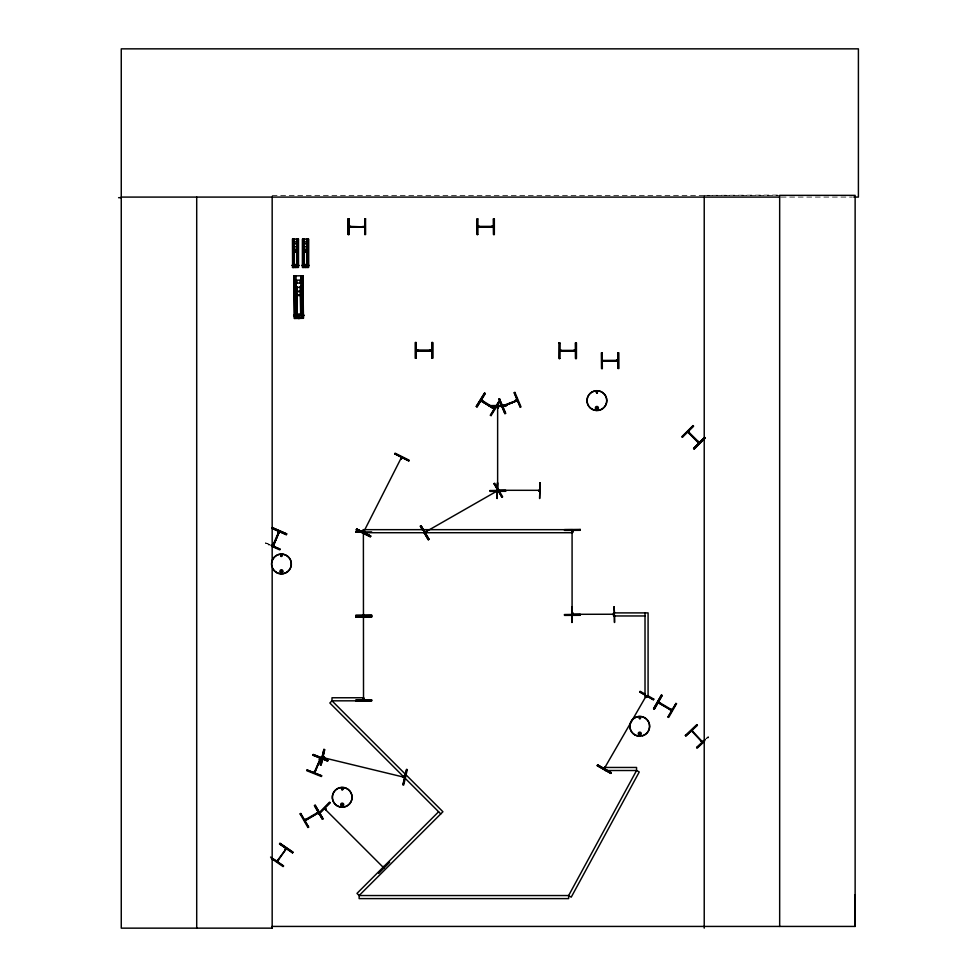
<?xml version="1.0" encoding="UTF-8"?>
<svg xmlns="http://www.w3.org/2000/svg" width="977" height="977" viewBox="0 0 977 977"><rect width="100%" height="100%" fill="white"/><g stroke="black" fill="none" stroke-linecap="round" stroke-linejoin="round"><path stroke-width="0.73" stroke-dasharray="4.88 3.66" d="M706.029 738.71L708.142 736.792L708.704 737.403L705.528 740.273M706.102 738.795L708.191 736.853M704.222 195.363L777.387 195.07M272.168 195.363L779.67 195.363M781.185 197.085L852.347 197.085M269.615 544.507L265.634 542.894L265.329 543.603L269.286 545.239M265.597 543.004L269.518 544.714"/><path stroke-width="1.47" d="M272.168 567.857L272.168 928.15L272.168 926.428L855.131 926.428L855.229 894.639M658.119 702.548L671.651 710.56M672.005 709.925L670.698 709.021L670.112 709.668M481.002 400.46L494.191 409.021L481.026 400.912L494.374 408.728L493.532 407.372L492.738 407.91M492.884 407.8L493.495 407.446M646.811 696.149C645.98 699.471 644.771 695.319 646.664 696.393M325.952 809.274L325.011 808.272L324.62 808.834L325.952 809.274L325.011 808.272M383.778 868.052L383.192 866.538L384.315 867.649M382.801 866.917L383.814 867.918L384.132 867.356M698.934 443.07L687.796 432.042L698.824 443.192M502.557 405.809L504.376 405.638L503.839 405.186M693.072 731.626L691.569 730.93L692.693 732.042M701.144 741.323L701.462 740.639L702.597 741.848M363.359 532.38L364.226 530.804L363.933 532.612M364.238 533.466L363.359 533.479M363.359 616.182L363.432 614.484L364.226 614.765M497.635 408.105L497.635 406.359M497.635 490.491L497.623 488.744M498.258 491.028L498.16 488.732M572.632 530.352L572.644 532.099L572.082 530.352M572.632 614.472L572.107 614.924L572.791 613.055L572.07 612.738L572.082 614.484M280.985 555.815L281.926 555.937L281.058 555.705M282.487 571.582C280.68 567.442 279.996 574.879 282.402 571.313M342.622 789.135L341.791 788.891L342.451 789.55M596.422 392.461L597.362 392.583L596.532 392.253M595.994 407.714L596.239 408.618M640.228 718.156L639.288 718.278L640.155 718.046M640.582 718.376C638.372 715.652 639.727 720.147 640.143 718.828M426.277 531.5C423.078 531.647 428.317 532.282 426.106 531.512M498.05 490.71L496.756 491.541L496.414 490.967M497.403 490.259L497.806 490.942M318.587 812.815L305.203 820.546L304.763 819.972L305.923 819.141L306.619 819.727M318.343 812.827L316.914 812.766L317.134 813.462M315.351 771.134L314.105 772.318L314.912 772.648M315.241 771.598L314.582 771.341M319.967 758.103L319.296 759.349L320.102 759.679M320.432 758.64L314.643 772.892M320.505 758.665L314.777 772.709M363.432 614.765L364.14 614.765M364.152 617.269L363.359 617.269L364.201 616.011M363.432 698.567L364.14 698.274L364.152 699.935M363.432 699.654L364.152 699.654M497.549 406.688C498.588 405.565 498.856 408.972 497.586 407.897M498.27 407.775L498.172 406.517M497.537 489.062L498.331 489.062M498.172 490.478L497.574 490.955M572.009 530.682L572.717 530.682M572.717 531.769L572.034 531.891M571.997 613.055L572.705 613.055M273.133 546.045L273.829 544.445L272.632 545.825M273.78 544.775L273.12 544.494M278.262 532.685L278.995 533.002L279.471 531.781M320.346 764.759L323.949 749.469M321.091 764.942L324.511 749.603M323.057 756.967C327.161 756.723 321.25 759.447 324.413 757.199M404.637 777.35C402.304 778.083 403.135 775.091 404.759 776.813M404.454 776.654L404.295 777.35M403.11 784.775L406.701 769.485M407.275 769.62L403.745 784.922L402.89 784.726L406.493 769.436L407.348 769.632M319.296 759.349L320.029 759.654M364.641 531.378L364.006 531.061M400.729 458.543C400.949 460.509 403.122 456.87 401.291 457.602M401.926 457.92L400.802 458.763L401.437 457.492L363.444 532.367L364.152 530.951M539.585 490.942L538.767 490.955L539.524 490.32L497.562 490.295L496.292 490.979L496.902 491.565M613.3 614.264L614.069 614.863M272.62 545.459L273.34 545.777M699.324 442.679L698.299 441.457L697.566 441.934M502.764 406.31L517.407 400.558L503.07 406.371L502.825 405.602M515.709 400.216L515.648 400.912M517.089 400.375L502.923 406.249M604.226 768.655L604.995 767.14L605.545 767.775M605.471 767.739L604.848 767.385M700.973 741.03L702.17 742.312M307.096 769.876L306.766 770.682L321.36 776.52L321.689 775.701L307.059 769.974L321.604 775.909M312.933 755.282L313.251 754.476L327.845 760.301L327.515 761.12M314.191 772.538L320.419 758.457M497.562 490.295L498.343 490.307L425.056 532.221M538.742 490.332L539.609 490.32M539.512 490.93L538.901 490.955M572.766 614.912L572.021 614.948M613.898 614.948C614.802 613.617 611.92 614.448 614.069 614.313M280.717 555.376C281.364 558.759 283.122 553.8 280.912 555.254M341.462 788.708C343.525 792.274 341.987 785.777 341.816 789.807M342.89 789.526L342.597 788.463M638.934 733.177C641.254 737.501 639.752 729.563 639.092 734.313M277.419 861.592L276.992 860.957M278.262 860.505L277.541 860.004L276.882 861.274M285.76 848.305L285.223 850.051M295.848 265.952L295.152 265.915L295.884 265.842M305.886 265.952L305.105 265.842M272.705 545.679L278.848 531.573L278.152 532.819L278.921 532.978M273.194 545.899L279.41 531.635M286.359 534.663L286.713 533.869L272.302 527.592L271.96 528.398L286.359 534.663L272.046 528.191M363.383 532.221L363.517 699.984L363.505 698.237M356.275 529.766L356.666 528.984L370.723 535.994L370.332 536.776L356.275 529.766L370.356 536.715M394.72 453.951L395.111 453.169L409.168 460.191L408.777 460.973L394.769 453.853M364.677 531.268L363.517 532.221L363.529 533.637L364.152 532.38M284.82 849.379L285.321 850.21M602.272 360.44L604.03 360.977L602.284 360.989M349.009 226.383L364.555 226.92M477.753 226.383L478.009 227.091L493.483 227.091M416.092 350.12L417.667 349.974L417.985 350.828M559.809 350.401L561.555 350.951M597.631 764.906L597.203 765.663L610.857 773.442L611.284 772.673L597.631 764.906L611.236 772.77M639.691 692.058L640.13 691.301L645.089 694.122M605.007 767.287L604.299 768.52L646.2 695.942L645.504 697.175L646.2 697.383M605.508 767.629L604.934 768.679M645.98 697.444L646.676 696.21M653.784 699.068L653.344 699.825L639.715 692.021M661.429 695.074L653.576 708.679L654.334 709.119L662.186 695.502L661.429 695.074L653.637 708.716M654.297 709.094L662.088 695.453M659.487 703.342L658.474 702.023M671.846 709.778L671.724 710.401L658.364 702.781M668.121 717.081L675.986 703.477L667.938 716.971L668.695 717.411L676.487 703.758M476.275 406.456L484.531 393.096L485.276 393.548L477.02 406.92L476.275 406.456L484.592 393.133M476.984 406.896L485.08 393.438M490.417 415.188L498.636 401.803L499.381 402.255L491.065 415.591M490.576 415.286L498.832 401.913M318.087 812.278L304.616 820.057M276.967 861.14L286.139 848.818M277.419 861.445L286.359 848.708M292.465 852.897L292.953 852.176L279.996 843.298L279.495 844.018L292.526 852.811M282.28 571.777L281.461 572.253M596.288 391.85C597.973 395.612 596.556 389.2 596.691 393.206M597.448 393.01L597.094 391.704M341.547 803.973C343.489 808.529 342.023 800.554 341.742 805.451M602.54 361.148L618.001 361.099L602.54 361.099L602.601 360.354M616.243 360.892C619.699 361.991 616.047 358.535 616.231 361.148M350.535 226.982L350.584 226.237L350.425 227.091M364.506 226.982L349.339 227.006M477.924 226.383L493.312 226.383L493.141 227.006M431.81 350.828L416.349 350.828L416.422 350.035M430.381 350.035C429.978 352.111 429.758 348.655 431.797 350.12M575.526 351.122L560.065 351.122L560.139 350.316M404.6 776.776L403.061 776.41L403.208 777.179M318.539 813.389L329.53 802.154L330.153 802.764L319.039 813.865M318.954 813.792L329.994 802.618M378.661 873.487L389.664 862.276M693.011 425.63L681.848 436.695L682.459 437.317M693.414 426.045L682.312 437.159L693.572 426.204L692.949 425.581M687.881 432.249C688.223 430.772 690.299 432.811 689.005 433.373M688.907 433.202L689.273 432.506M693.646 448.504L704.686 437.317L693.572 448.419L694.183 449.041L705.296 437.928M694.134 448.993L705.247 437.879M438.612 811.753L356.984 893.393L359.133 895.543L568.638 895.543L568.638 898.608L359.133 898.608L359.133 895.543L442.935 811.753L331.997 700.827L331.997 697.761L363.42 697.761L363.42 700.827L331.997 700.827L329.835 702.988L440.774 813.914M277.615 860.053L278.518 860.151M691.569 730.845L702.06 742.19M685.365 735.388L696.809 724.629L697.407 725.276L685.903 735.974L685.317 735.339M685.83 735.901L697.26 725.105M692.644 732.091L692.888 731.419M696.638 747.503L704.979 739.687M696.76 747.637L705.052 739.772M704.527 741.299L697.212 748.113L696.613 747.478M364.067 699.813L364.14 698.555M572.632 614.313L572.62 612.897M596.239 407.287C601.014 407.8 593.21 409.754 597.142 407.043M423.945 532.367L428.268 539.756L429.025 539.316L421.087 525.76L420.33 526.2L422.491 529.9L420.391 526.163M493.935 483.7L494.692 483.261L502.63 496.817L501.885 497.256L494.032 483.639M426.558 531.976L425.557 532.746M496.401 491.04L498.343 490.307M496.682 491.504L497.904 490.796M300.073 813.926L300.831 813.487M314.435 805.634L315.192 805.195L323.045 818.799L322.288 819.239L314.472 805.61L322.483 819.129M318.502 812.669L305.264 820.497M503.082 406.395L517.334 400.399M505.5 413.393L499.43 398.897L505.695 413.308L504.889 413.637L498.832 399.153L499.626 398.811M502.715 405.748L517.114 400.301M639.288 732.835L640.411 732.982M670.808 709.143L670.454 709.766M616.572 360.269L616.572 360.977M493.141 227.091L478.083 227.091M431.712 350.78L416.092 350.658M575.197 351.109L560.139 351.024M298.376 317.818L299.438 317.806L298.376 317.476L299.341 317.293L298.376 317.134L299.341 316.951L298.449 316.133M295.152 267.039L295.86 267.039L295.213 265.915M305.19 267.039L305.838 266.929L305.251 265.915M574.11 350.23L573.707 351.122M596.898 408.899L597.704 407.482M383.924 868.028L324.559 808.663L325.573 809.664M498.343 490.857L497.635 490.869L497.635 406.53L497.635 407.946M614.044 606.729L614.46 612.445M572.766 614.252L572.082 614.313L572.07 612.897M613.983 614.863L613.361 614.948M572.034 622.447L571.972 606.729L571.924 622.447M614.533 622.434L614.154 606.729M294.541 280.204L302.394 280.118M294.565 283.086L302.43 283M294.614 287.409L302.467 287.323M294.651 291.244L302.504 291.158M294.7 295.567L302.552 295.481M294.907 314.081L302.76 313.996M293.613 315.351L304.079 315.229M293.613 315.669L304.091 315.559M298.217 316.023L299.463 316.011M298.254 318.429L299.487 318.417M602.443 360.44L617.989 360.342M602.443 360.989L617.83 360.892M618.038 368.463L618.917 368.463L618.807 352.746L617.94 352.758L618.038 368.463L618.16 352.758M490.039 406.188L505.756 406.2M490.051 490.564L505.756 490.43L505.768 491.309L490.051 491.407L490.051 490.539M490.051 490.747L505.756 490.539M364.494 531.183L355.933 531.305L355.933 532.111M571.643 530.132L580.216 530.084M355.933 531.891L364.506 531.83M355.933 532.001L371.651 531.915M371.651 615.583L355.933 615.791L371.651 615.803L371.639 614.936L355.933 615.107L355.933 615.901M564.498 614.741L580.216 614.643M355.933 616.45L371.651 616.353M355.946 617.098L371.651 617L371.651 616.133L355.933 616.231L355.946 617.098L371.651 616.927M355.933 700.253L371.651 700.033M355.946 700.9L371.651 700.802L371.651 699.923L355.933 700.033L355.946 700.9L371.651 700.729M118.596 197.696L121.258 197.684M121.258 197.085L779.67 197.085M853.825 197.085L858.404 197.085L858.404 48.85L121.258 48.85L121.258 928.15L272.265 928.15L272.265 926.428M348.13 218.799L349.009 218.799L349.009 234.504L348.13 234.504L348.13 218.799L348.203 234.504M364.714 218.799L365.593 218.799M477.753 218.799L476.886 218.799L476.959 234.504L477.753 234.504M493.47 218.799L494.338 218.799L494.338 234.504L493.47 234.504L493.507 218.799L493.69 234.504M349.009 226.92L364.726 227.091M307.731 267.405L307.755 239.023L308.549 239.023L308.524 267.405L302.491 267.429L302.491 239.047L308.146 239.047L308.146 267.405M292.868 241.93L298.107 241.93M302.907 241.93L308.146 241.93M292.868 243.847L298.107 243.847M302.907 243.847L308.146 243.847M292.868 246.729L298.107 246.729M302.907 246.729L308.146 246.729M292.856 249.294L298.095 249.294M302.894 249.294L308.134 249.294M292.856 252.164L298.095 252.164M302.894 252.164L308.134 252.164M292.868 264.523L298.107 264.523M302.907 264.523L308.146 264.523M291.989 265.341L298.974 265.341M302.027 265.341L309.013 265.341M291.989 265.561L298.974 265.561M302.027 265.561L309.013 265.561M305.19 265.915L305.801 265.939M295.066 267.075L295.884 267.075M305.105 267.112L305.923 267.075M292.453 267.429L298.51 267.405L298.51 239.023L297.692 239.023L297.692 267.405L297.826 239.023M416.092 342.536L415.213 342.536L415.213 358.241L416.092 358.241L416.055 342.536M431.797 342.536L432.677 342.536L432.677 358.241L431.797 358.241L431.834 342.536L431.907 358.241M558.942 342.817L559.809 342.817M575.526 342.817L576.393 342.817L576.393 358.522L575.526 358.522L575.526 342.817L575.636 358.522M416.251 350.12L431.48 350.035M559.98 350.401L575.355 350.401L573.987 350.34L574.11 351.024M559.809 358.522L558.942 358.522L559.015 342.817M645.015 615.962L613.593 615.962L613.593 612.897L648.081 612.897L648.081 696.699L645.015 696.699L645.015 612.897M323.326 757.028L324.535 757.395M281.461 570.373L282.121 570.641M492.054 227.091L492.054 226.212L492.054 227.006M561.225 350.23L561.653 351.122M363.297 227.006L363.139 226.237L362.955 227.091M417.509 350.035L417.667 350.658M403.086 776.984L404.478 777.313L323.021 757.602M659.267 703.391L659.707 702.646M482.125 401.352L482.772 400.826L481.502 400.069L494.521 408.166M494.008 408.691L481.148 400.631M313.226 754.537L327.82 760.375M313.006 755.074L327.6 760.912M312.945 755.245L327.564 761.01M613.898 614.24L572.082 614.313L572.082 530.523L572.095 531.94M658.754 702.097L671.858 709.852M272.278 527.665L286.676 533.93M270.873 545.178L280.081 549.074L279.74 549.88L271.911 546.387M272.143 545.85L279.996 549.269M394.818 453.755L408.875 460.778M647.568 695.539L653.747 699.129M639.801 691.863L644.771 694.684M647.25 696.1L653.454 699.63M597.24 765.602L610.894 773.369M675.791 703.367L676.548 703.794M490.381 415.176L491.126 415.628M325.341 809.664L325.952 809.041M383.363 866.587L382.801 867.149M698.372 441.616L697.871 442.117M279.947 843.359L292.917 852.237M279.617 843.835L292.587 852.713M270.556 857.073L283.562 865.891L283.098 866.587L271.35 858.453M271.679 857.977L283.464 866.037M517.053 399.74L515.538 400.216L515.661 401.107M383.192 866.538L384.193 867.527M318.49 813.328L319.113 813.951M688.321 431.675L699.141 442.386M691.972 730.564L702.451 741.812M280.802 571.972L280.521 571.313M494.13 483.591L502.068 497.146M420.989 525.821L428.927 539.377M420.892 525.87L423.065 529.571M424.507 532.038L428.842 539.426M424.006 532.331L428.341 539.719M315.131 805.231L322.984 818.836M300.733 813.536L308.683 827.092L307.926 827.531L300.134 813.89M300.635 813.597L308.5 827.201M514.329 392.656L520.387 407.153M498.893 399.117L504.962 413.613M302.772 275.758L303.383 318.307M302.333 275.77L302.809 318.319M302.259 275.77L302.345 283.367M302.381 286.408L302.723 318.319M301.966 280.326L302.003 283.367M302.04 286.408L302.088 290.975M302.113 294.004L302.333 313.764M301.82 280.338L301.808 283.379M301.881 286.408L301.893 290.975M301.966 294.016L302.137 313.764M302.149 314.008L302.198 318.331M301.429 275.783L301.478 283.379M301.514 286.42L301.6 290.975M301.637 294.016L301.808 313.776M301.295 280.338L301.319 283.379M301.356 286.42L301.404 290.975M301.441 294.016L301.649 313.776M300.94 280.338L300.977 283.379M301.001 286.42L301.05 290.975M301.087 294.016L301.307 313.776M300.806 275.783L301.27 318.331M300.44 280.35L300.476 283.391M300.513 286.432L300.562 290.987M300.586 294.028L300.806 313.776M300.244 280.35L300.318 283.391M300.318 286.432L300.403 290.987M300.391 294.028L300.647 313.788M300.086 318.343L297.68 318.38M296.69 280.423L296.727 283.464L296.495 280.423M296.764 286.505L296.813 291.061L296.568 286.505M296.837 294.101L297.057 313.861L296.642 294.101M296.019 275.868L296.483 318.429M295.994 280.436L296.031 283.477M296.055 286.505L296.104 291.073M296.141 294.114L296.361 313.861M295.652 280.436L295.689 283.477M295.713 286.517L295.762 291.073M295.811 295.628L296.019 313.873M295.457 280.436L295.53 283.477M295.518 286.517L295.616 291.073M295.665 295.64L295.823 313.873M295.164 280.436L295.555 318.392M294.969 280.448L295.005 283.489M295.042 286.517L295.091 291.085M295.139 295.64L295.335 313.873M294.492 275.893L295.03 318.441M294.077 275.893L294.541 318.441M602.113 352.856L602.113 368.573M572.632 530.511L572.644 531.928M498.172 488.903L498.172 490.32M497.623 488.903L497.635 490.32M364.067 532.221L364.079 533.637M364.055 614.594L364.079 617.44M363.505 614.606L363.529 617.44M363.505 698.396L363.517 699.813M614.509 615.29L614.496 622.434M855.131 926.428L855.131 195.363L779.67 195.363L779.67 926.428M704.222 197.085L704.222 928.15M576.32 342.817L576.32 358.522M494.264 218.799L494.264 234.504M479.609 227.091L479.182 226.212L479.341 226.92M477.643 218.799L477.643 234.504M477.545 218.799L477.545 234.504M432.603 342.536L432.603 358.241M415.872 342.536L415.872 358.241M365.52 218.799L365.593 234.504L364.714 234.504L364.824 218.799M364.934 218.799L364.934 234.504M348.899 218.799L348.899 234.504M348.789 218.799L348.789 234.504M308.427 239.023L308.427 267.405M308.085 239.023L308.085 267.405M307.401 239.023L307.401 267.405L307.535 239.023L306.717 239.023L306.741 265.915M306.326 267.405L304.726 267.405M304.335 265.939L304.311 239.047L304.213 265.939M303.871 239.047L303.92 267.429M303.639 239.047L303.639 265.939M303.517 239.047L303.542 265.939M303.322 239.047L303.297 267.429M303.188 239.047L303.188 267.429M302.907 239.047L302.858 267.429M302.626 239.047L302.626 267.429M298.046 239.023L298.107 267.405L298.156 239.023L292.453 239.047L292.587 267.429M297.472 265.915L297.496 239.023L296.678 239.023L296.678 265.915M296.703 239.023L296.8 265.915M296.287 267.405L294.688 267.405M294.297 239.047L294.272 265.939M294.175 239.047L294.175 265.939M293.601 239.047L293.479 267.429M293.259 239.047L293.283 267.429M293.149 239.047L293.149 267.429M272.168 197.085L272.168 561.751M196.707 197.085L196.707 928.15M639.752 736.243A9.941 9.941 0 0 1 630.751 722.101A9.941 9.941 0 0 1 647.36 719.915A9.941 9.941 0 0 1 642.329 735.901M271.862 566.538A9.941 9.941 0 0 1 283.183 554.179A9.941 9.941 0 0 1 289.595 569.664A9.941 9.941 0 0 1 272.852 568.932M294.358 250.43C295.775 254.875 297.814 247.291 294.358 250.43M304.397 250.43C305.813 254.875 307.853 247.291 304.397 250.43M323.875 749.457L320.273 764.747L321.128 764.942L324.73 749.652L323.875 749.457M279.239 531.72L273.279 545.996L279.239 531.72M636.564 770.511L568.553 895.689L571.24 897.142L639.251 771.977L636.564 770.511L605.142 770.511L605.142 767.458L636.564 767.458L636.564 770.511M514.928 392.412L514.122 392.742L520.191 407.238L520.997 406.896L514.928 392.412M497.525 482.736L497.134 498.453L497.525 482.736M540.025 482.736L539.634 498.453L540.025 482.736M302.955 275.758L293.882 275.893L294.346 318.441L303.42 318.307L302.955 275.758M602.223 352.856L601.356 352.868L601.527 368.573L602.333 368.573L602.186 352.856M505.756 405.431L490.039 405.614L490.051 406.408L505.756 406.31L505.756 405.431M580.204 529.424L564.498 529.607L564.498 530.401L580.216 530.303L580.204 529.424M580.216 614.423L564.498 614.533L564.511 615.4L580.216 615.302L580.216 614.423M572.571 529.668L363.078 529.668L363.078 532.721L572.571 532.721L572.571 529.668M370.674 536.092L356.617 529.082L370.625 536.19M559.699 358.522L559.699 342.817L559.589 358.522M307.169 267.405L307.12 239.023L307.071 267.405M297.13 267.405L297.13 239.023L297.081 267.405M293.943 267.429L293.882 239.047L293.833 267.429M292.868 267.429L292.868 239.047L292.819 267.429M638.995 734.96A1.527 1.527 0 0 0 641.266 733.654A1.527 1.527 0 0 0 638.995 732.335A1.527 1.527 0 0 0 638.995 734.96M634.855 734.789A9.807 9.807 0 0 0 649.558 726.302A9.807 9.807 0 0 0 634.855 717.814A9.807 9.807 0 0 0 634.855 734.789M341.449 805.952A1.527 1.527 0 0 0 343.733 804.633A1.527 1.527 0 0 0 341.449 803.314A1.527 1.527 0 0 0 341.449 805.952M335.184 804.315A9.941 9.941 0 0 0 351.805 799.87A9.941 9.941 0 0 0 339.642 787.694A9.941 9.941 0 0 0 335.184 804.315M337.297 805.793A9.819 9.819 0 0 0 352.025 797.293A9.819 9.819 0 0 0 337.297 788.793A9.819 9.819 0 0 0 337.297 805.793M595.823 409.033A1.527 1.527 0 0 0 598.364 408.349A1.527 1.527 0 0 0 596.507 406.481A1.527 1.527 0 0 0 595.823 409.033M591.989 409.119A9.819 9.819 0 0 0 606.717 400.607A9.819 9.819 0 0 0 591.989 392.107A9.819 9.819 0 0 0 591.989 409.119M591.928 409.216A9.941 9.941 0 0 0 606.839 400.607A9.941 9.941 0 0 0 591.928 392.009A9.941 9.941 0 0 0 591.928 409.216M280.704 572.632A1.527 1.527 0 0 0 282.976 571.313A1.527 1.527 0 0 0 280.704 569.994A1.527 1.527 0 0 0 280.704 572.632M276.552 572.473A9.819 9.819 0 0 0 291.28 563.961A9.819 9.819 0 0 0 276.552 555.461A9.819 9.819 0 0 0 276.552 572.473M297.374 294.602A1.746 1.746 0 0 0 300.293 293.796A1.746 1.746 0 0 0 298.132 291.683A1.746 1.746 0 0 0 297.374 294.602"/></g></svg>
